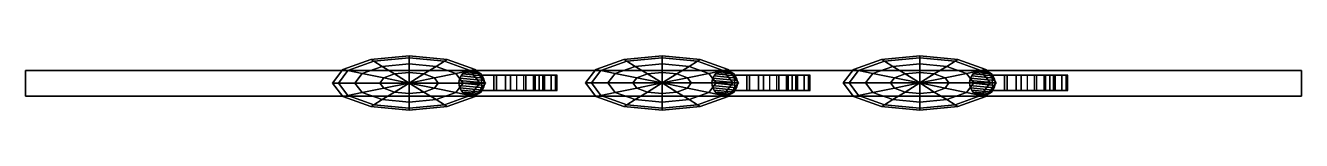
# Model space of a CAD drawing. Extents: x -25 to 25, y -1.1 to 1.1.
import ezdxf

# ---------------------------------------------------------------- set-up
doc = ezdxf.new("R2010")
doc.units = 0

# ---------------------------------------------------------------- blocks, each defined once
blk = doc.blocks.new('BlueNote')
at = {"layer": 'Meshes', "color": 170}
mesh = blk.add_polyface(dxfattribs=at)
corners = [(2.810895, 0.355072, -17.429625), (2.873207, 0.279145, -17.429625), (2.919508, 0.192521, -17.429625), (2.948021, 0.098528, -17.429625), (2.957648, 0.000779, -17.429625), (2.948021, -0.09697, -17.429625), (2.919508, -0.190963, -17.429625), (2.873207, -0.277587, -17.429625), (2.810895, -0.353514, -17.429625), (2.734968, -0.415825, -17.429625), (2.648344, -0.462127, -17.429625), (2.554351, -0.490639, -17.429625), (2.456602, -0.500267, -17.429625), (2.358853, -0.490639, -17.429625), (2.26486, -0.462127, -17.429625), (2.178236, -0.415825, -17.429625), (2.102309, -0.353514, -17.429625), (2.039997, -0.277587, -17.429625), (1.993696, -0.190962, -17.429625), (1.965183, -0.09697, -17.429625), (1.955556, 0.00078, -17.429625), (1.965184, 0.098529, -17.429625), (1.993696, 0.192522, -17.429625), (2.039998, 0.279146, -17.429625), (2.102309, 0.355073, -17.429625), (2.178236, 0.417384, -17.429625), (2.264861, 0.463686, -17.429625), (2.358854, 0.492198, -17.429625), (2.456603, 0.501825, -17.429625), (2.554352, 0.492198, -17.429625), (2.648345, 0.463685, -17.429625), (2.734969, 0.417383, -17.429625), (2.810896, 0.355072, 2.626522), (2.873207, 0.279145, 2.626522), (2.919509, 0.19252, 2.626522), (2.948021, 0.098527, 2.626522), (2.957648, 0.000778, 2.626522), (2.94802, -0.096971, 2.626522), (2.919508, -0.190963, 2.626522), (2.873206, -0.277587, 2.626522), (2.810895, -0.353514, 2.626522), (2.734968, -0.415825, 2.626522), (2.648344, -0.462127, 2.626522), (2.554352, -0.490639, 2.626522), (2.456603, -0.500267, 2.626522), (2.358854, -0.490639, 2.626522), (2.264861, -0.462127, 2.626522), (2.178237, -0.415826, 2.626522), (2.10231, -0.353515, 2.626522), (2.039999, -0.277588, 2.626522), (1.993697, -0.190964, 2.626522), (1.965184, -0.096972, 2.626522), (1.955556, 0.000777, 2.626522), (1.965183, 0.098526, 2.626522), (1.993695, 0.192519, 2.626522), (2.039996, 0.279143, 2.626522), (2.102307, 0.35507, 2.626522), (2.178233, 0.417382, 2.626522), (2.264857, 0.463684, 2.626522), (2.35885, 0.492197, 2.626522), (2.456599, 0.501825, 2.626522), (2.554348, 0.492199, 2.626522), (2.64834, 0.463687, 2.626522), (2.734965, 0.417386, 2.626522), (4.940575, -0.29929, 1.533775), (5.307692, -0.29929, 0.970877), (5.580483, -0.29929, 0.328671), (5.748468, -0.29929, -0.368163), (5.80519, -0.29929, -1.092846), (5.748468, -0.29929, -1.817529), (5.580484, -0.29929, -2.514364), (5.307692, -0.29929, -3.15657), (4.940575, -0.29929, -3.719469), (4.493241, -0.29929, -4.181427), (3.982882, -0.29929, -4.524693), (2.853212, -0.29929, 2.621758), (3.429116, -0.29929, 2.550381), (3.982887, -0.29929, 2.338998), (4.493246, -0.29929, 1.99573), (4.20983, -0.29929, 1.461993), (3.787667, -0.29929, 1.74594), (3.329593, -0.29929, 1.920794), (2.853211, -0.29929, 1.979836), (3.787663, -0.29929, -3.931635), (4.209826, -0.29929, -3.647689), (4.579856, -0.29929, -3.265561), (4.883532, -0.29929, -2.799937), (5.109183, -0.29929, -2.268711), (5.248138, -0.29929, -1.692297), (5.295057, -0.29929, -1.092846), (5.248138, -0.29929, -0.493396), (5.109182, -0.29929, 0.083018), (4.883532, -0.29929, 0.614244), (4.579856, -0.29929, 1.079868), (4.579856, 0.30223, 1.079868), (4.883532, 0.30223, 0.614244), (5.109182, 0.30223, 0.083018), (5.248138, 0.30223, -0.493396), (5.295057, 0.30223, -1.092846), (5.248138, 0.30223, -1.692297), (5.109183, 0.30223, -2.268711), (4.883532, 0.30223, -2.799937), (4.579856, 0.30223, -3.265561), (4.209826, 0.30223, -3.647689), (3.787663, 0.30223, -3.931635), (2.853211, 0.30223, 1.979836), (3.329593, 0.30223, 1.920794), (3.787667, 0.30223, 1.74594), (4.20983, 0.30223, 1.461993), (4.493246, 0.30223, 1.99573), (3.982887, 0.30223, 2.338998), (3.429116, 0.30223, 2.550381), (2.853212, 0.30223, 2.621758), (3.982882, 0.30223, -4.524693), (4.493241, 0.30223, -4.181427), (4.940575, 0.30223, -3.719469), (5.307692, 0.30223, -3.15657), (5.580484, 0.30223, -2.514364), (5.748468, 0.30223, -1.817529), (5.80519, 0.30223, -1.092846), (5.748468, 0.30223, -0.368163), (5.580483, 0.30223, 0.328671), (5.307692, 0.30223, 0.970877), (4.940575, 0.30223, 1.533775), (2.120516, 0, -16.11142), (2.770588, 0, -16.676001), (2.998862, 0, -17.341972), (0.993864, 0.203848, -18.949768), (1.836421, 0.376663, -18.572525), (2.399399, 0.492133, -18.007944), (2.597091, 0.532681, -17.341972), (2.399399, 0.492133, -16.676001), (1.836421, 0.376663, -16.11142), (0.993864, 0.203848, -15.734178), (0.573807, 0.353076, -15.734178), (1.060258, 0.652399, -16.11142), (1.385294, 0.8524, -16.676001), (1.499431, 0.922631, -17.341972), (1.385294, 0.8524, -18.007944), (1.060258, 0.652399, -18.572525), (0.573808, 0.353076, -18.949768), (0, 0.407697, -18.949768), (0, 0.753325, -18.572525), (0, 0.984267, -18.007944), (0, 1.065363, -17.341972), (0, 0.984267, -16.676001), (0, 0.753325, -16.11142), (0, 0.407697, -15.734178), (-0.573808, 0.353076, -15.734178), (-1.060258, 0.652399, -16.11142), (-1.385294, 0.8524, -16.676001), (-1.499431, 0.922631, -17.341972), (-1.385294, 0.8524, -18.007944), (-1.060258, 0.652399, -18.572525), (-0.573808, 0.353076, -18.949768), (-0.993864, 0.203848, -18.949768), (-1.836421, 0.376663, -18.572525), (-2.399399, 0.492133, -18.007944), (-2.597091, 0.532681, -17.341972), (-2.399399, 0.492133, -16.676001), (-1.836421, 0.376663, -16.11142), (-0.993864, 0.203848, -15.734178), (0, 0, -15.601707), (-1.147615, 0, -15.734178), (-2.120516, 0, -16.11142), (-2.770588, 0, -16.676001), (-2.998862, 0, -17.341972), (-2.770588, 0, -18.007944), (-2.120516, 0, -18.572525), (-1.147615, 0, -18.949768), (0, 0, -19.082237), (-0.993864, -0.203848, -18.949768), (-1.836421, -0.376663, -18.572525), (-2.399399, -0.492133, -18.007944), (-2.597091, -0.532681, -17.341972), (-2.399399, -0.492133, -16.676001), (-1.836421, -0.376663, -16.11142), (-0.993864, -0.203848, -15.734178), (-0.573807, -0.353076, -15.734178), (-1.060258, -0.652399, -16.11142), (-1.385294, -0.8524, -16.676001), (-1.499431, -0.922631, -17.341972), (-1.385294, -0.8524, -18.007944), (-1.060258, -0.652399, -18.572525), (-0.573807, -0.353076, -18.949768), (0, -0.407697, -18.949768), (0, -0.753325, -18.572525), (0, -0.984267, -18.007944), (0, -1.065363, -17.341972), (0, -0.984267, -16.676001), (0, -0.753325, -16.11142), (0, -0.407697, -15.734178), (0.573807, -0.353076, -15.734178), (1.060258, -0.652399, -16.11142), (1.385294, -0.8524, -16.676001), (1.499431, -0.922631, -17.341972), (1.385294, -0.8524, -18.007944), (1.060258, -0.652399, -18.572525), (0.573808, -0.353076, -18.949768), (0.993864, -0.203848, -18.949768), (1.836421, -0.376663, -18.572525), (2.399399, -0.492133, -18.007944), (2.597091, -0.532681, -17.341972), (2.399399, -0.492133, -16.676001), (1.836421, -0.376663, -16.11142), (0.993864, -0.203848, -15.734178), (1.147615, 0, -15.734178), (2.770588, 0, -18.007944), (2.120516, 0, -18.572525), (1.147615, 0, -18.949768)]
mesh.append_faces([[corners[k] for k in face] for face in [(0, 32, 33, 1), (1, 33, 34, 2), (2, 34, 35, 3), (3, 35, 36, 4), (4, 36, 37, 5), (5, 37, 38, 6), (6, 38, 39, 7), (7, 39, 40, 8), (8, 40, 41, 9), (9, 41, 42, 10), (10, 42, 43, 11), (11, 43, 44, 12), (12, 44, 45, 13), (13, 45, 46, 14), (14, 46, 47, 15), (15, 47, 48, 16), (16, 48, 49, 17), (17, 49, 50, 18), (18, 50, 51, 19), (19, 51, 52, 20), (20, 52, 53, 21), (21, 53, 54, 22), (22, 54, 55, 23), (23, 55, 56, 24), (24, 56, 57, 25), (25, 57, 58, 26), (26, 58, 59, 27), (27, 59, 60, 28), (28, 60, 61, 29), (29, 61, 62, 30), (30, 62, 63, 31), (32, 0, 31, 63), (60, 59, 62, 61), (59, 58, 63, 62), (58, 57, 32, 63), (57, 56, 33, 32), (56, 55, 34, 33), (55, 54, 35, 34), (54, 53, 36, 35), (53, 52, 37, 36), (52, 51, 38, 37), (51, 50, 39, 38), (50, 49, 40, 39), (49, 48, 41, 40), (48, 47, 42, 41), (47, 46, 43, 42), (46, 45, 44, 43), (78, 64, 93, 79), (78, 77, 80, 79), (77, 76, 81, 80), (76, 75, 82, 81), (73, 74, 83, 84), (73, 72, 85, 84), (72, 71, 86, 85), (71, 70, 87, 86), (70, 69, 88, 87), (69, 68, 89, 88), (67, 68, 89, 90), (67, 66, 91, 90), (66, 65, 92, 91), (65, 64, 93, 92), (92, 93, 94, 95), (91, 92, 95, 96), (90, 91, 96, 97), (90, 89, 98, 97), (88, 89, 98, 99), (87, 88, 99, 100), (86, 87, 100, 101), (85, 86, 101, 102), (84, 85, 102, 103), (84, 83, 104, 103), (83, 74, 113, 104), (81, 82, 105, 106), (80, 81, 106, 107), (79, 80, 107, 108), (79, 93, 94, 108), (78, 64, 123, 109), (78, 77, 110, 109), (77, 76, 111, 110), (76, 75, 112, 111), (73, 74, 113, 114), (73, 72, 115, 114), (72, 71, 116, 115), (71, 70, 117, 116), (70, 69, 118, 117), (69, 68, 119, 118), (67, 68, 119, 120), (67, 66, 121, 120), (66, 65, 122, 121), (65, 64, 123, 122), (109, 123, 94, 108), (109, 110, 107, 108), (110, 111, 106, 107), (111, 112, 105, 106), (114, 113, 104, 103), (114, 115, 102, 103), (115, 116, 101, 102), (116, 117, 100, 101), (117, 118, 99, 100), (118, 119, 98, 99), (120, 119, 98, 97), (120, 121, 96, 97), (121, 122, 95, 96), (122, 123, 94, 95), (170, 127, 209), (209, 127, 128, 208), (208, 128, 129, 207), (207, 129, 130, 126), (126, 130, 131, 125), (132, 124, 125, 131), (124, 132, 133, 206), (206, 133, 162), (133, 134, 162), (132, 135, 134, 133), (131, 136, 135, 132), (130, 137, 136, 131), (129, 138, 137, 130), (128, 139, 138, 129), (127, 140, 139, 128), (170, 140, 127), (170, 141, 140), (140, 141, 142, 139), (139, 142, 143, 138), (138, 143, 144, 137), (137, 144, 145, 136), (136, 145, 146, 135), (135, 146, 147, 134), (134, 147, 162), (147, 148, 162), (146, 149, 148, 147), (145, 150, 149, 146), (144, 151, 150, 145), (143, 152, 151, 144), (142, 153, 152, 143), (141, 154, 153, 142), (170, 154, 141), (170, 155, 154), (154, 155, 156, 153), (153, 156, 157, 152), (152, 157, 158, 151), (151, 158, 159, 150), (150, 159, 160, 149), (149, 160, 161, 148), (148, 161, 162), (161, 163, 162), (160, 164, 163, 161), (159, 165, 164, 160), (158, 166, 165, 159), (157, 167, 166, 158), (156, 168, 167, 157), (155, 169, 168, 156), (170, 169, 155), (170, 171, 169), (169, 171, 172, 168), (168, 172, 173, 167), (167, 173, 174, 166), (166, 174, 175, 165), (165, 175, 176, 164), (164, 176, 177, 163), (163, 177, 162), (177, 178, 162), (176, 179, 178, 177), (175, 180, 179, 176), (174, 181, 180, 175), (173, 182, 181, 174), (172, 183, 182, 173), (171, 184, 183, 172), (170, 184, 171), (170, 185, 184), (184, 185, 186, 183), (183, 186, 187, 182), (182, 187, 188, 181), (181, 188, 189, 180), (180, 189, 190, 179), (179, 190, 191, 178), (178, 191, 162), (191, 192, 162), (190, 193, 192, 191), (189, 194, 193, 190), (188, 195, 194, 189), (187, 196, 195, 188), (186, 197, 196, 187), (185, 198, 197, 186), (170, 198, 185), (170, 199, 198), (198, 199, 200, 197), (197, 200, 201, 196), (196, 201, 202, 195), (195, 202, 203, 194), (194, 203, 204, 193), (193, 204, 205, 192), (192, 205, 162), (205, 206, 162), (204, 124, 206, 205), (124, 204, 203, 125), (202, 126, 125, 203), (201, 207, 126, 202), (200, 208, 207, 201), (199, 209, 208, 200), (170, 209, 199)]], dxfattribs={"color": 170})
blk = doc.blocks.new('Noteline_007')
at = {"layer": 'Meshes', "color": 250}
mesh = blk.add_polyface(dxfattribs=at)
corners = [(25.030409, 0.499658, -0.169316), (25.030409, -0.499659, -0.169316), (-25.018436, -0.499658, -0.169316), (-25.018421, 0.499659, -0.169316), (25.030422, 0.499658, 0.219393), (25.030392, -0.499659, 0.219393), (-25.01844, -0.499658, 0.219393), (-25.018429, 0.499658, 0.219393)]
mesh.append_faces([[corners[k] for k in face] for face in [(0, 1, 2, 3), (4, 7, 6, 5), (0, 4, 5, 1), (1, 5, 6, 2), (2, 6, 7, 3), (4, 0, 3, 7)]], dxfattribs={"color": 250})
blk = doc.blocks.new('Noteline_006')
at = {"layer": 'Meshes', "color": 250}
mesh = blk.add_polyface(dxfattribs=at)
corners = [(25.030409, 0.499658, -0.169316), (25.030409, -0.499659, -0.169316), (-25.018436, -0.499658, -0.169316), (-25.018421, 0.499659, -0.169316), (25.030422, 0.499658, 0.219393), (25.030392, -0.499659, 0.219393), (-25.01844, -0.499658, 0.219393), (-25.018429, 0.499658, 0.219393)]
mesh.append_faces([[corners[k] for k in face] for face in [(0, 1, 2, 3), (4, 7, 6, 5), (0, 4, 5, 1), (1, 5, 6, 2), (2, 6, 7, 3), (4, 0, 3, 7)]], dxfattribs={"color": 250})
blk = doc.blocks.new('Noteline_005')
at = {"layer": 'Meshes', "color": 250}
mesh = blk.add_polyface(dxfattribs=at)
corners = [(25.030409, 0.499658, -0.169316), (25.030409, -0.499659, -0.169316), (-25.018436, -0.499658, -0.169316), (-25.018421, 0.499659, -0.169316), (25.030422, 0.499658, 0.219393), (25.030392, -0.499659, 0.219393), (-25.01844, -0.499658, 0.219393), (-25.018429, 0.499658, 0.219393)]
mesh.append_faces([[corners[k] for k in face] for face in [(0, 1, 2, 3), (4, 7, 6, 5), (0, 4, 5, 1), (1, 5, 6, 2), (2, 6, 7, 3), (4, 0, 3, 7)]], dxfattribs={"color": 250})
blk = doc.blocks.new('Noteline_004')
at = {"layer": 'Meshes', "color": 250}
mesh = blk.add_polyface(dxfattribs=at)
corners = [(25.030409, 0.499658, -0.169316), (25.030409, -0.499659, -0.169316), (-25.018436, -0.499658, -0.169316), (-25.018421, 0.499659, -0.169316), (25.030422, 0.499658, 0.219393), (25.030392, -0.499659, 0.219393), (-25.01844, -0.499658, 0.219393), (-25.018429, 0.499658, 0.219393)]
mesh.append_faces([[corners[k] for k in face] for face in [(0, 1, 2, 3), (4, 7, 6, 5), (0, 4, 5, 1), (1, 5, 6, 2), (2, 6, 7, 3), (4, 0, 3, 7)]], dxfattribs={"color": 250})
blk = doc.blocks.new('Noteline')
at = {"layer": 'Meshes', "color": 250}
mesh = blk.add_polyface(dxfattribs=at)
corners = [(25.030409, 0.499658, -0.169316), (25.030409, -0.499659, -0.169316), (-25.018436, -0.499658, -0.169316), (-25.018421, 0.499659, -0.169316), (25.030422, 0.499658, 0.219393), (25.030392, -0.499659, 0.219393), (-25.01844, -0.499658, 0.219393), (-25.018429, 0.499658, 0.219393)]
mesh.append_faces([[corners[k] for k in face] for face in [(0, 1, 2, 3), (4, 7, 6, 5), (0, 4, 5, 1), (1, 5, 6, 2), (2, 6, 7, 3), (4, 0, 3, 7)]], dxfattribs={"color": 250})
blk = doc.blocks.new('YellowNote')
at = {"layer": 'Meshes', "color": 50}
mesh = blk.add_polyface(dxfattribs=at)
corners = [(2.810895, 0.355072, -17.429625), (2.873207, 0.279145, -17.429625), (2.919508, 0.192521, -17.429625), (2.948021, 0.098528, -17.429625), (2.957648, 0.000779, -17.429625), (2.948021, -0.09697, -17.429625), (2.919508, -0.190963, -17.429625), (2.873207, -0.277587, -17.429625), (2.810895, -0.353514, -17.429625), (2.734968, -0.415825, -17.429625), (2.648344, -0.462127, -17.429625), (2.554351, -0.490639, -17.429625), (2.456602, -0.500267, -17.429625), (2.358853, -0.490639, -17.429625), (2.26486, -0.462127, -17.429625), (2.178236, -0.415825, -17.429625), (2.102309, -0.353514, -17.429625), (2.039997, -0.277587, -17.429625), (1.993696, -0.190962, -17.429625), (1.965183, -0.09697, -17.429625), (1.955556, 0.00078, -17.429625), (1.965184, 0.098529, -17.429625), (1.993696, 0.192522, -17.429625), (2.039998, 0.279146, -17.429625), (2.102309, 0.355073, -17.429625), (2.178236, 0.417384, -17.429625), (2.264861, 0.463686, -17.429625), (2.358854, 0.492198, -17.429625), (2.456603, 0.501825, -17.429625), (2.554352, 0.492198, -17.429625), (2.648345, 0.463685, -17.429625), (2.734969, 0.417383, -17.429625), (2.810896, 0.355072, 2.626522), (2.873207, 0.279145, 2.626522), (2.919509, 0.19252, 2.626522), (2.948021, 0.098527, 2.626522), (2.957648, 0.000778, 2.626522), (2.94802, -0.096971, 2.626522), (2.919508, -0.190963, 2.626522), (2.873206, -0.277587, 2.626522), (2.810895, -0.353514, 2.626522), (2.734968, -0.415825, 2.626522), (2.648344, -0.462127, 2.626522), (2.554352, -0.490639, 2.626522), (2.456603, -0.500267, 2.626522), (2.358854, -0.490639, 2.626522), (2.264861, -0.462127, 2.626522), (2.178237, -0.415826, 2.626522), (2.10231, -0.353515, 2.626522), (2.039999, -0.277588, 2.626522), (1.993697, -0.190964, 2.626522), (1.965184, -0.096972, 2.626522), (1.955556, 0.000777, 2.626522), (1.965183, 0.098526, 2.626522), (1.993695, 0.192519, 2.626522), (2.039996, 0.279143, 2.626522), (2.102307, 0.35507, 2.626522), (2.178233, 0.417382, 2.626522), (2.264857, 0.463684, 2.626522), (2.35885, 0.492197, 2.626522), (2.456599, 0.501825, 2.626522), (2.554348, 0.492199, 2.626522), (2.64834, 0.463687, 2.626522), (2.734965, 0.417386, 2.626522), (4.940575, -0.29929, 1.533775), (5.307692, -0.29929, 0.970877), (5.580483, -0.29929, 0.328671), (5.748468, -0.29929, -0.368163), (5.80519, -0.29929, -1.092846), (5.748468, -0.29929, -1.817529), (5.580484, -0.29929, -2.514364), (5.307692, -0.29929, -3.15657), (4.940575, -0.29929, -3.719469), (4.493241, -0.29929, -4.181427), (3.982882, -0.29929, -4.524693), (2.853212, -0.29929, 2.621758), (3.429116, -0.29929, 2.550381), (3.982887, -0.29929, 2.338998), (4.493246, -0.29929, 1.99573), (4.20983, -0.29929, 1.461993), (3.787667, -0.29929, 1.74594), (3.329593, -0.29929, 1.920794), (2.853211, -0.29929, 1.979836), (3.787663, -0.29929, -3.931635), (4.209826, -0.29929, -3.647689), (4.579856, -0.29929, -3.265561), (4.883532, -0.29929, -2.799937), (5.109183, -0.29929, -2.268711), (5.248138, -0.29929, -1.692297), (5.295057, -0.29929, -1.092846), (5.248138, -0.29929, -0.493396), (5.109182, -0.29929, 0.083018), (4.883532, -0.29929, 0.614244), (4.579856, -0.29929, 1.079868), (4.579856, 0.30223, 1.079868), (4.883532, 0.30223, 0.614244), (5.109182, 0.30223, 0.083018), (5.248138, 0.30223, -0.493396), (5.295057, 0.30223, -1.092846), (5.248138, 0.30223, -1.692297), (5.109183, 0.30223, -2.268711), (4.883532, 0.30223, -2.799937), (4.579856, 0.30223, -3.265561), (4.209826, 0.30223, -3.647689), (3.787663, 0.30223, -3.931635), (2.853211, 0.30223, 1.979836), (3.329593, 0.30223, 1.920794), (3.787667, 0.30223, 1.74594), (4.20983, 0.30223, 1.461993), (4.493246, 0.30223, 1.99573), (3.982887, 0.30223, 2.338998), (3.429116, 0.30223, 2.550381), (2.853212, 0.30223, 2.621758), (3.982882, 0.30223, -4.524693), (4.493241, 0.30223, -4.181427), (4.940575, 0.30223, -3.719469), (5.307692, 0.30223, -3.15657), (5.580484, 0.30223, -2.514364), (5.748468, 0.30223, -1.817529), (5.80519, 0.30223, -1.092846), (5.748468, 0.30223, -0.368163), (5.580483, 0.30223, 0.328671), (5.307692, 0.30223, 0.970877), (4.940575, 0.30223, 1.533775), (2.120516, 0, -16.11142), (2.770588, 0, -16.676001), (2.998862, 0, -17.341972), (0.993864, 0.203848, -18.949768), (1.836421, 0.376663, -18.572525), (2.399399, 0.492133, -18.007944), (2.597091, 0.532681, -17.341972), (2.399399, 0.492133, -16.676001), (1.836421, 0.376663, -16.11142), (0.993864, 0.203848, -15.734178), (0.573807, 0.353076, -15.734178), (1.060258, 0.652399, -16.11142), (1.385294, 0.8524, -16.676001), (1.499431, 0.922631, -17.341972), (1.385294, 0.8524, -18.007944), (1.060258, 0.652399, -18.572525), (0.573808, 0.353076, -18.949768), (0, 0.407697, -18.949768), (0, 0.753325, -18.572525), (0, 0.984267, -18.007944), (0, 1.065363, -17.341972), (0, 0.984267, -16.676001), (0, 0.753325, -16.11142), (0, 0.407697, -15.734178), (-0.573808, 0.353076, -15.734178), (-1.060258, 0.652399, -16.11142), (-1.385294, 0.8524, -16.676001), (-1.499431, 0.922631, -17.341972), (-1.385294, 0.8524, -18.007944), (-1.060258, 0.652399, -18.572525), (-0.573808, 0.353076, -18.949768), (-0.993864, 0.203848, -18.949768), (-1.836421, 0.376663, -18.572525), (-2.399399, 0.492133, -18.007944), (-2.597091, 0.532681, -17.341972), (-2.399399, 0.492133, -16.676001), (-1.836421, 0.376663, -16.11142), (-0.993864, 0.203848, -15.734178), (0, 0, -15.601707), (-1.147615, 0, -15.734178), (-2.120516, 0, -16.11142), (-2.770588, 0, -16.676001), (-2.998862, 0, -17.341972), (-2.770588, 0, -18.007944), (-2.120516, 0, -18.572525), (-1.147615, 0, -18.949768), (0, 0, -19.082237), (-0.993864, -0.203848, -18.949768), (-1.836421, -0.376663, -18.572525), (-2.399399, -0.492133, -18.007944), (-2.597091, -0.532681, -17.341972), (-2.399399, -0.492133, -16.676001), (-1.836421, -0.376663, -16.11142), (-0.993864, -0.203848, -15.734178), (-0.573807, -0.353076, -15.734178), (-1.060258, -0.652399, -16.11142), (-1.385294, -0.8524, -16.676001), (-1.499431, -0.922631, -17.341972), (-1.385294, -0.8524, -18.007944), (-1.060258, -0.652399, -18.572525), (-0.573807, -0.353076, -18.949768), (0, -0.407697, -18.949768), (0, -0.753325, -18.572525), (0, -0.984267, -18.007944), (0, -1.065363, -17.341972), (0, -0.984267, -16.676001), (0, -0.753325, -16.11142), (0, -0.407697, -15.734178), (0.573807, -0.353076, -15.734178), (1.060258, -0.652399, -16.11142), (1.385294, -0.8524, -16.676001), (1.499431, -0.922631, -17.341972), (1.385294, -0.8524, -18.007944), (1.060258, -0.652399, -18.572525), (0.573808, -0.353076, -18.949768), (0.993864, -0.203848, -18.949768), (1.836421, -0.376663, -18.572525), (2.399399, -0.492133, -18.007944), (2.597091, -0.532681, -17.341972), (2.399399, -0.492133, -16.676001), (1.836421, -0.376663, -16.11142), (0.993864, -0.203848, -15.734178), (1.147615, 0, -15.734178), (2.770588, 0, -18.007944), (2.120516, 0, -18.572525), (1.147615, 0, -18.949768)]
mesh.append_faces([[corners[k] for k in face] for face in [(0, 32, 33, 1), (1, 33, 34, 2), (2, 34, 35, 3), (3, 35, 36, 4), (4, 36, 37, 5), (5, 37, 38, 6), (6, 38, 39, 7), (7, 39, 40, 8), (8, 40, 41, 9), (9, 41, 42, 10), (10, 42, 43, 11), (11, 43, 44, 12), (12, 44, 45, 13), (13, 45, 46, 14), (14, 46, 47, 15), (15, 47, 48, 16), (16, 48, 49, 17), (17, 49, 50, 18), (18, 50, 51, 19), (19, 51, 52, 20), (20, 52, 53, 21), (21, 53, 54, 22), (22, 54, 55, 23), (23, 55, 56, 24), (24, 56, 57, 25), (25, 57, 58, 26), (26, 58, 59, 27), (27, 59, 60, 28), (28, 60, 61, 29), (29, 61, 62, 30), (30, 62, 63, 31), (32, 0, 31, 63), (60, 59, 62, 61), (59, 58, 63, 62), (58, 57, 32, 63), (57, 56, 33, 32), (56, 55, 34, 33), (55, 54, 35, 34), (54, 53, 36, 35), (53, 52, 37, 36), (52, 51, 38, 37), (51, 50, 39, 38), (50, 49, 40, 39), (49, 48, 41, 40), (48, 47, 42, 41), (47, 46, 43, 42), (46, 45, 44, 43), (78, 64, 93, 79), (78, 77, 80, 79), (77, 76, 81, 80), (76, 75, 82, 81), (73, 74, 83, 84), (73, 72, 85, 84), (72, 71, 86, 85), (71, 70, 87, 86), (70, 69, 88, 87), (69, 68, 89, 88), (67, 68, 89, 90), (67, 66, 91, 90), (66, 65, 92, 91), (65, 64, 93, 92), (92, 93, 94, 95), (91, 92, 95, 96), (90, 91, 96, 97), (90, 89, 98, 97), (88, 89, 98, 99), (87, 88, 99, 100), (86, 87, 100, 101), (85, 86, 101, 102), (84, 85, 102, 103), (84, 83, 104, 103), (83, 74, 113, 104), (81, 82, 105, 106), (80, 81, 106, 107), (79, 80, 107, 108), (79, 93, 94, 108), (78, 64, 123, 109), (78, 77, 110, 109), (77, 76, 111, 110), (76, 75, 112, 111), (73, 74, 113, 114), (73, 72, 115, 114), (72, 71, 116, 115), (71, 70, 117, 116), (70, 69, 118, 117), (69, 68, 119, 118), (67, 68, 119, 120), (67, 66, 121, 120), (66, 65, 122, 121), (65, 64, 123, 122), (109, 123, 94, 108), (109, 110, 107, 108), (110, 111, 106, 107), (111, 112, 105, 106), (114, 113, 104, 103), (114, 115, 102, 103), (115, 116, 101, 102), (116, 117, 100, 101), (117, 118, 99, 100), (118, 119, 98, 99), (120, 119, 98, 97), (120, 121, 96, 97), (121, 122, 95, 96), (122, 123, 94, 95), (170, 127, 209), (209, 127, 128, 208), (208, 128, 129, 207), (207, 129, 130, 126), (126, 130, 131, 125), (132, 124, 125, 131), (124, 132, 133, 206), (206, 133, 162), (133, 134, 162), (132, 135, 134, 133), (131, 136, 135, 132), (130, 137, 136, 131), (129, 138, 137, 130), (128, 139, 138, 129), (127, 140, 139, 128), (170, 140, 127), (170, 141, 140), (140, 141, 142, 139), (139, 142, 143, 138), (138, 143, 144, 137), (137, 144, 145, 136), (136, 145, 146, 135), (135, 146, 147, 134), (134, 147, 162), (147, 148, 162), (146, 149, 148, 147), (145, 150, 149, 146), (144, 151, 150, 145), (143, 152, 151, 144), (142, 153, 152, 143), (141, 154, 153, 142), (170, 154, 141), (170, 155, 154), (154, 155, 156, 153), (153, 156, 157, 152), (152, 157, 158, 151), (151, 158, 159, 150), (150, 159, 160, 149), (149, 160, 161, 148), (148, 161, 162), (161, 163, 162), (160, 164, 163, 161), (159, 165, 164, 160), (158, 166, 165, 159), (157, 167, 166, 158), (156, 168, 167, 157), (155, 169, 168, 156), (170, 169, 155), (170, 171, 169), (169, 171, 172, 168), (168, 172, 173, 167), (167, 173, 174, 166), (166, 174, 175, 165), (165, 175, 176, 164), (164, 176, 177, 163), (163, 177, 162), (177, 178, 162), (176, 179, 178, 177), (175, 180, 179, 176), (174, 181, 180, 175), (173, 182, 181, 174), (172, 183, 182, 173), (171, 184, 183, 172), (170, 184, 171), (170, 185, 184), (184, 185, 186, 183), (183, 186, 187, 182), (182, 187, 188, 181), (181, 188, 189, 180), (180, 189, 190, 179), (179, 190, 191, 178), (178, 191, 162), (191, 192, 162), (190, 193, 192, 191), (189, 194, 193, 190), (188, 195, 194, 189), (187, 196, 195, 188), (186, 197, 196, 187), (185, 198, 197, 186), (170, 198, 185), (170, 199, 198), (198, 199, 200, 197), (197, 200, 201, 196), (196, 201, 202, 195), (195, 202, 203, 194), (194, 203, 204, 193), (193, 204, 205, 192), (192, 205, 162), (205, 206, 162), (204, 124, 206, 205), (124, 204, 203, 125), (202, 126, 125, 203), (201, 207, 126, 202), (200, 208, 207, 201), (199, 209, 208, 200), (170, 209, 199)]], dxfattribs={"color": 50})
blk = doc.blocks.new('GreenNote')
at = {"layer": 'Meshes', "color": 90}
mesh = blk.add_polyface(dxfattribs=at)
corners = [(2.120516, 0, -16.11142), (2.770588, 0, -16.676001), (2.998862, 0, -17.341972), (0.993864, 0.203848, -18.949768), (1.836421, 0.376663, -18.572525), (2.399399, 0.492133, -18.007944), (2.597091, 0.532681, -17.341972), (2.399399, 0.492133, -16.676001), (1.836421, 0.376663, -16.11142), (0.993864, 0.203848, -15.734178), (0.573807, 0.353076, -15.734178), (1.060258, 0.652399, -16.11142), (1.385294, 0.8524, -16.676001), (1.499431, 0.922631, -17.341972), (1.385294, 0.8524, -18.007944), (1.060258, 0.652399, -18.572525), (0.573808, 0.353076, -18.949768), (0, 0.407697, -18.949768), (0, 0.753325, -18.572525), (0, 0.984267, -18.007944), (0, 1.065363, -17.341972), (0, 0.984267, -16.676001), (0, 0.753325, -16.11142), (0, 0.407697, -15.734178), (-0.573808, 0.353076, -15.734178), (-1.060258, 0.652399, -16.11142), (-1.385294, 0.8524, -16.676001), (-1.499431, 0.922631, -17.341972), (-1.385294, 0.8524, -18.007944), (-1.060258, 0.652399, -18.572525), (-0.573808, 0.353076, -18.949768), (-0.993864, 0.203848, -18.949768), (-1.836421, 0.376663, -18.572525), (-2.399399, 0.492133, -18.007944), (-2.597091, 0.532681, -17.341972), (-2.399399, 0.492133, -16.676001), (-1.836421, 0.376663, -16.11142), (-0.993864, 0.203848, -15.734178), (0, 0, -15.601707), (-1.147615, 0, -15.734178), (-2.120516, 0, -16.11142), (-2.770588, 0, -16.676001), (-2.998862, 0, -17.341972), (-2.770588, 0, -18.007944), (-2.120516, 0, -18.572525), (-1.147615, 0, -18.949768), (0, 0, -19.082237), (-0.993864, -0.203848, -18.949768), (-1.836421, -0.376663, -18.572525), (-2.399399, -0.492133, -18.007944), (-2.597091, -0.532681, -17.341972), (-2.399399, -0.492133, -16.676001), (-1.836421, -0.376663, -16.11142), (-0.993864, -0.203848, -15.734178), (-0.573807, -0.353076, -15.734178), (-1.060258, -0.652399, -16.11142), (-1.385294, -0.8524, -16.676001), (-1.499431, -0.922631, -17.341972), (-1.385294, -0.8524, -18.007944), (-1.060258, -0.652399, -18.572525), (-0.573807, -0.353076, -18.949768), (0, -0.407697, -18.949768), (0, -0.753325, -18.572525), (0, -0.984267, -18.007944), (0, -1.065363, -17.341972), (0, -0.984267, -16.676001), (0, -0.753325, -16.11142), (0, -0.407697, -15.734178), (0.573807, -0.353076, -15.734178), (1.060258, -0.652399, -16.11142), (1.385294, -0.8524, -16.676001), (1.499431, -0.922631, -17.341972), (1.385294, -0.8524, -18.007944), (1.060258, -0.652399, -18.572525), (0.573808, -0.353076, -18.949768), (0.993864, -0.203848, -18.949768), (1.836421, -0.376663, -18.572525), (2.399399, -0.492133, -18.007944), (2.597091, -0.532681, -17.341972), (2.399399, -0.492133, -16.676001), (1.836421, -0.376663, -16.11142), (0.993864, -0.203848, -15.734178), (1.147615, 0, -15.734178), (2.770588, 0, -18.007944), (2.120516, 0, -18.572525), (1.147615, 0, -18.949768), (4.940575, -0.29929, 1.533775), (5.307692, -0.29929, 0.970877), (5.580483, -0.29929, 0.328671), (5.748468, -0.29929, -0.368163), (5.80519, -0.29929, -1.092846), (5.748468, -0.29929, -1.817529), (5.580484, -0.29929, -2.514364), (5.307692, -0.29929, -3.15657), (4.940575, -0.29929, -3.719469), (4.493241, -0.29929, -4.181427), (3.982882, -0.29929, -4.524693), (2.853212, -0.29929, 2.621758), (3.429116, -0.29929, 2.550381), (3.982887, -0.29929, 2.338998), (4.493246, -0.29929, 1.99573), (4.20983, -0.29929, 1.461993), (3.787667, -0.29929, 1.74594), (3.329593, -0.29929, 1.920794), (2.853211, -0.29929, 1.979836), (3.787663, -0.29929, -3.931635), (4.209826, -0.29929, -3.647689), (4.579856, -0.29929, -3.265561), (4.883532, -0.29929, -2.799937), (5.109183, -0.29929, -2.268711), (5.248138, -0.29929, -1.692297), (5.295057, -0.29929, -1.092846), (5.248138, -0.29929, -0.493396), (5.109182, -0.29929, 0.083018), (4.883532, -0.29929, 0.614244), (4.579856, -0.29929, 1.079868), (4.579856, 0.30223, 1.079868), (4.883532, 0.30223, 0.614244), (5.109182, 0.30223, 0.083018), (5.248138, 0.30223, -0.493396), (5.295057, 0.30223, -1.092846), (5.248138, 0.30223, -1.692297), (5.109183, 0.30223, -2.268711), (4.883532, 0.30223, -2.799937), (4.579856, 0.30223, -3.265561), (4.209826, 0.30223, -3.647689), (3.787663, 0.30223, -3.931635), (2.853211, 0.30223, 1.979836), (3.329593, 0.30223, 1.920794), (3.787667, 0.30223, 1.74594), (4.20983, 0.30223, 1.461993), (4.493246, 0.30223, 1.99573), (3.982887, 0.30223, 2.338998), (3.429116, 0.30223, 2.550381), (2.853212, 0.30223, 2.621758), (3.982882, 0.30223, -4.524693), (4.493241, 0.30223, -4.181427), (4.940575, 0.30223, -3.719469), (5.307692, 0.30223, -3.15657), (5.580484, 0.30223, -2.514364), (5.748468, 0.30223, -1.817529), (5.80519, 0.30223, -1.092846), (5.748468, 0.30223, -0.368163), (5.580483, 0.30223, 0.328671), (5.307692, 0.30223, 0.970877), (4.940575, 0.30223, 1.533775), (2.810895, 0.355072, -17.429625), (2.873207, 0.279145, -17.429625), (2.919508, 0.192521, -17.429625), (2.948021, 0.098528, -17.429625), (2.957648, 0.000779, -17.429625), (2.948021, -0.09697, -17.429625), (2.919508, -0.190963, -17.429625), (2.873207, -0.277587, -17.429625), (2.810895, -0.353514, -17.429625), (2.734968, -0.415825, -17.429625), (2.648344, -0.462127, -17.429625), (2.554351, -0.490639, -17.429625), (2.456602, -0.500267, -17.429625), (2.358853, -0.490639, -17.429625), (2.26486, -0.462127, -17.429625), (2.178236, -0.415825, -17.429625), (2.102309, -0.353514, -17.429625), (2.039997, -0.277587, -17.429625), (1.993696, -0.190962, -17.429625), (1.965183, -0.09697, -17.429625), (1.955556, 0.00078, -17.429625), (1.965184, 0.098529, -17.429625), (1.993696, 0.192522, -17.429625), (2.039998, 0.279146, -17.429625), (2.102309, 0.355073, -17.429625), (2.178236, 0.417384, -17.429625), (2.264861, 0.463686, -17.429625), (2.358854, 0.492198, -17.429625), (2.456603, 0.501825, -17.429625), (2.554352, 0.492198, -17.429625), (2.648345, 0.463685, -17.429625), (2.734969, 0.417383, -17.429625), (2.810896, 0.355072, 2.626522), (2.873207, 0.279145, 2.626522), (2.919509, 0.19252, 2.626522), (2.948021, 0.098527, 2.626522), (2.957648, 0.000778, 2.626522), (2.94802, -0.096971, 2.626522), (2.919508, -0.190963, 2.626522), (2.873206, -0.277587, 2.626522), (2.810895, -0.353514, 2.626522), (2.734968, -0.415825, 2.626522), (2.648344, -0.462127, 2.626522), (2.554352, -0.490639, 2.626522), (2.456603, -0.500267, 2.626522), (2.358854, -0.490639, 2.626522), (2.264861, -0.462127, 2.626522), (2.178237, -0.415826, 2.626522), (2.10231, -0.353515, 2.626522), (2.039999, -0.277588, 2.626522), (1.993697, -0.190964, 2.626522), (1.965184, -0.096972, 2.626522), (1.955556, 0.000777, 2.626522), (1.965183, 0.098526, 2.626522), (1.993695, 0.192519, 2.626522), (2.039996, 0.279143, 2.626522), (2.102307, 0.35507, 2.626522), (2.178233, 0.417382, 2.626522), (2.264857, 0.463684, 2.626522), (2.35885, 0.492197, 2.626522), (2.456599, 0.501825, 2.626522), (2.554348, 0.492199, 2.626522), (2.64834, 0.463687, 2.626522), (2.734965, 0.417386, 2.626522)]
mesh.append_faces([[corners[k] for k in face] for face in [(46, 3, 85), (85, 3, 4, 84), (84, 4, 5, 83), (83, 5, 6, 2), (2, 6, 7, 1), (8, 0, 1, 7), (0, 8, 9, 82), (82, 9, 38), (9, 10, 38), (8, 11, 10, 9), (7, 12, 11, 8), (6, 13, 12, 7), (5, 14, 13, 6), (4, 15, 14, 5), (3, 16, 15, 4), (46, 16, 3), (46, 17, 16), (16, 17, 18, 15), (15, 18, 19, 14), (14, 19, 20, 13), (13, 20, 21, 12), (12, 21, 22, 11), (11, 22, 23, 10), (10, 23, 38), (23, 24, 38), (22, 25, 24, 23), (21, 26, 25, 22), (20, 27, 26, 21), (19, 28, 27, 20), (18, 29, 28, 19), (17, 30, 29, 18), (46, 30, 17), (46, 31, 30), (30, 31, 32, 29), (29, 32, 33, 28), (28, 33, 34, 27), (27, 34, 35, 26), (26, 35, 36, 25), (25, 36, 37, 24), (24, 37, 38), (37, 39, 38), (36, 40, 39, 37), (35, 41, 40, 36), (34, 42, 41, 35), (33, 43, 42, 34), (32, 44, 43, 33), (31, 45, 44, 32), (46, 45, 31), (46, 47, 45), (45, 47, 48, 44), (44, 48, 49, 43), (43, 49, 50, 42), (42, 50, 51, 41), (41, 51, 52, 40), (40, 52, 53, 39), (39, 53, 38), (53, 54, 38), (52, 55, 54, 53), (51, 56, 55, 52), (50, 57, 56, 51), (49, 58, 57, 50), (48, 59, 58, 49), (47, 60, 59, 48), (46, 60, 47), (46, 61, 60), (60, 61, 62, 59), (59, 62, 63, 58), (58, 63, 64, 57), (57, 64, 65, 56), (56, 65, 66, 55), (55, 66, 67, 54), (54, 67, 38), (67, 68, 38), (66, 69, 68, 67), (65, 70, 69, 66), (64, 71, 70, 65), (63, 72, 71, 64), (62, 73, 72, 63), (61, 74, 73, 62), (46, 74, 61), (46, 75, 74), (74, 75, 76, 73), (73, 76, 77, 72), (72, 77, 78, 71), (71, 78, 79, 70), (70, 79, 80, 69), (69, 80, 81, 68), (68, 81, 38), (81, 82, 38), (80, 0, 82, 81), (0, 80, 79, 1), (78, 2, 1, 79), (77, 83, 2, 78), (76, 84, 83, 77), (75, 85, 84, 76), (46, 85, 75), (100, 86, 115, 101), (100, 99, 102, 101), (99, 98, 103, 102), (98, 97, 104, 103), (95, 96, 105, 106), (95, 94, 107, 106), (94, 93, 108, 107), (93, 92, 109, 108), (92, 91, 110, 109), (91, 90, 111, 110), (89, 90, 111, 112), (89, 88, 113, 112), (88, 87, 114, 113), (87, 86, 115, 114), (114, 115, 116, 117), (113, 114, 117, 118), (112, 113, 118, 119), (112, 111, 120, 119), (110, 111, 120, 121), (109, 110, 121, 122), (108, 109, 122, 123), (107, 108, 123, 124), (106, 107, 124, 125), (106, 105, 126, 125), (105, 96, 135, 126), (103, 104, 127, 128), (102, 103, 128, 129), (101, 102, 129, 130), (101, 115, 116, 130), (100, 86, 145, 131), (100, 99, 132, 131), (99, 98, 133, 132), (98, 97, 134, 133), (95, 96, 135, 136), (95, 94, 137, 136), (94, 93, 138, 137), (93, 92, 139, 138), (92, 91, 140, 139), (91, 90, 141, 140), (89, 90, 141, 142), (89, 88, 143, 142), (88, 87, 144, 143), (87, 86, 145, 144), (131, 145, 116, 130), (131, 132, 129, 130), (132, 133, 128, 129), (133, 134, 127, 128), (136, 135, 126, 125), (136, 137, 124, 125), (137, 138, 123, 124), (138, 139, 122, 123), (139, 140, 121, 122), (140, 141, 120, 121), (142, 141, 120, 119), (142, 143, 118, 119), (143, 144, 117, 118), (144, 145, 116, 117), (146, 178, 179, 147), (147, 179, 180, 148), (148, 180, 181, 149), (149, 181, 182, 150), (150, 182, 183, 151), (151, 183, 184, 152), (152, 184, 185, 153), (153, 185, 186, 154), (154, 186, 187, 155), (155, 187, 188, 156), (156, 188, 189, 157), (157, 189, 190, 158), (158, 190, 191, 159), (159, 191, 192, 160), (160, 192, 193, 161), (161, 193, 194, 162), (162, 194, 195, 163), (163, 195, 196, 164), (164, 196, 197, 165), (165, 197, 198, 166), (166, 198, 199, 167), (167, 199, 200, 168), (168, 200, 201, 169), (169, 201, 202, 170), (170, 202, 203, 171), (171, 203, 204, 172), (172, 204, 205, 173), (173, 205, 206, 174), (174, 206, 207, 175), (175, 207, 208, 176), (176, 208, 209, 177), (178, 146, 177, 209), (206, 205, 208, 207), (205, 204, 209, 208), (204, 203, 178, 209), (203, 202, 179, 178), (202, 201, 180, 179), (201, 200, 181, 180), (200, 199, 182, 181), (199, 198, 183, 182), (198, 197, 184, 183), (197, 196, 185, 184), (196, 195, 186, 185), (195, 194, 187, 186), (194, 193, 188, 187), (193, 192, 189, 188), (192, 191, 190, 189)]], dxfattribs={"color": 90})

msp = doc.modelspace()

# ---------------------------------------------------------------- block references
at = {"layer": '2'}
for name, p in [('BlueNote', (-9.971991, -0.000779, 11.343571)), ('YellowNote', (-0.048166, -0.000778, 15.323782)), ('GreenNote', (10.05777, -0.000778, 23.363136))]:
    msp.add_blockref(name, p, dxfattribs=at)
at = {"layer": '4'}
for name, p in [('Noteline_007', (0.00258, -0.010798, -8.035604)), ('Noteline_006', (0.00258, -0.010798, -4.039236)), ('Noteline_005', (0.00258, -0.010798, 7.992274)), ('Noteline_004', (0.00258, -0.010798, 3.981293)), ('Noteline', (0.00258, -0.010798, -0.025567))]:
    msp.add_blockref(name, p, dxfattribs=at)

doc.saveas('drawing.dxf')
